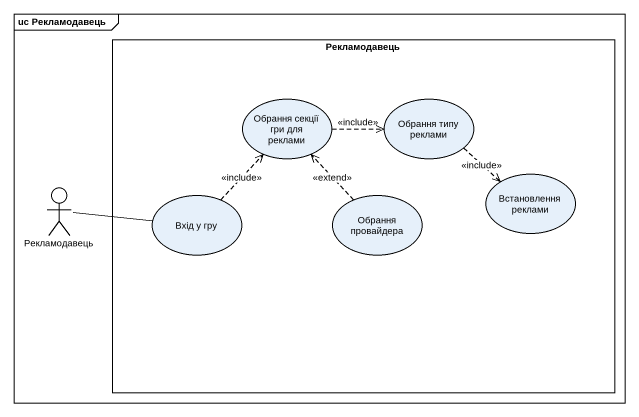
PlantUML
@startuml
mainframe uc Рекламодавець
rectangle Рекламодавець {
  usecase "Обрання секції гри для реклами" as Обрання_секції_гри_для
  usecase "Обрання типу реклами" as Обрання_типу_реклами
  usecase "Встановлення реклами" as Встановлення_реклами
  usecase "Вхід у гру" as Вхід_у_гру
  usecase "Обрання провайдера" as Обрання_провайдера
}
actor "Рекламодавець" as Рекламодавець_2
Обрання_секції_гри_для .right.> Обрання_типу_реклами : <<include>>
Обрання_типу_реклами ..> Встановлення_реклами : <<include>>
Рекламодавець_2 -right- Вхід_у_гру
Вхід_у_гру .up.> Обрання_секції_гри_для : <<include>>
Обрання_провайдера .up.> Обрання_секції_гри_для : <<extend>>
@enduml
